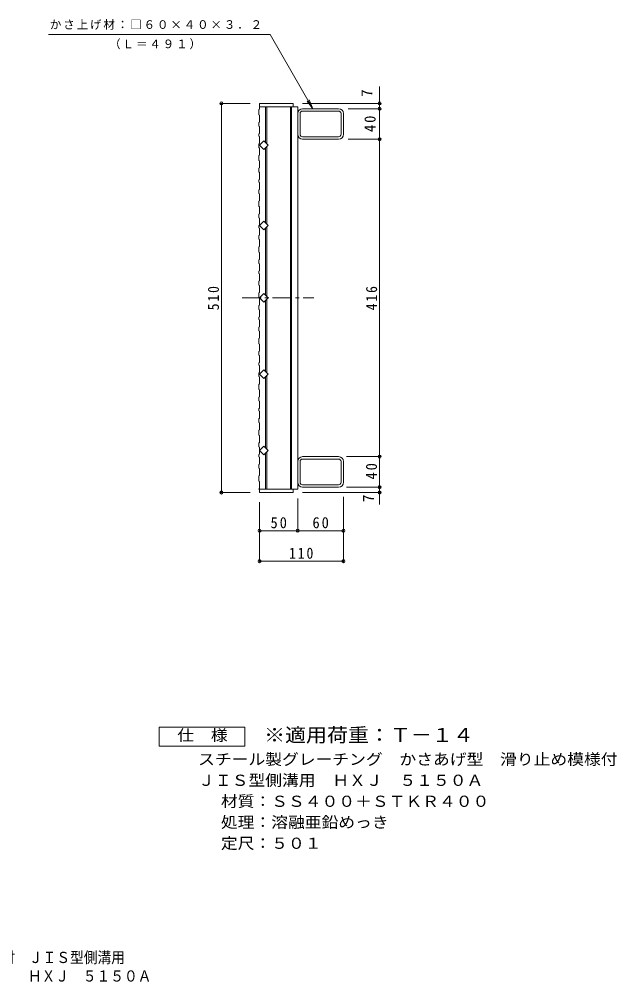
# Model space of a CAD drawing. Units: millimetres, scale not verified. Extents: x -691 to 809, y -686 to 615.
# Drawn here: x 25 to 809, y -686 to 576 of the extents above; entities that cross this region are included whole.
import ezdxf
from ezdxf.enums import TextEntityAlignment as Align

# ---------------------------------------------------------------- set-up
doc = ezdxf.new("R2010")
doc.units = ezdxf.units.MM
doc.header["$LTSCALE"] = 5
doc.header["$PDMODE"] = 32
doc.header["$PDSIZE"] = 4
doc.linetypes.add('CHAIN1', pattern=[8, 5, -1, 1, -1])
for name, color, linetype, lineweight in [('B-1', 2, 'Continuous', 9), ('B-2', 3, 'Continuous', 9), ('B-4', 7, 'Continuous', 9), ('F-4_F-4ﾚｲﾔ', 2, 'Continuous', 9)]:
    doc.layers.add(name, color=color, linetype=linetype, lineweight=lineweight)
doc.layers.add('F-5_F-5ﾚｲﾔ', color=2, linetype='Continuous')
doc.styles.add('ＭＳ ゴシック', font='')
doc.styles.get('ＭＳ ゴシック').set_extended_font_data('MS Gothic')

msp = doc.modelspace()

# ---------------------------------------------------------------- linework, layer by layer
at = {"layer": 'B-1'}
for p, q in [((444.141, 458.608), (396.94, 458.608)), ((444.14, 455.408), (396.94, 455.408)), ((390.54, 452.208), (390.54, 425.008)), ((393.74, 425.008), (393.74, 452.208)), ((447.341, 425.008), (447.341, 452.208)), ((450.541, 425.008), (450.541, 452.208)), ((396.94, 421.808), (444.14, 421.808)), ((444.141, 418.608), (396.94, 418.608)), ((444.141, 2.608), (396.94, 2.608)), ((390.54, -3.792), (390.54, -30.992)), ((393.74, -3.792), (393.74, -30.992)), ((396.94, -0.592), (444.14, -0.592)), ((447.341, -3.792), (447.341, -30.992)), ((450.541, -3.792), (450.541, -30.992)), ((444.14, -34.192), (396.94, -34.192)), ((444.141, -37.392), (396.94, -37.392))]:
    msp.add_line(p, q, dxfattribs=at)
for centre, radius, start, end in [((396.94, 452.208), 6.4, 90, 180), ((396.94, 452.208), 3.2, 90, 180), ((444.14, 452.208), 3.2, 0, 90), ((444.141, 452.208), 6.4, 0, 90), ((396.94, 425.008), 6.4, 180, 270), ((396.94, 425.008), 3.2, 180, 270), ((444.14, 425.008), 3.2, 270, 0), ((444.141, 425.008), 6.4, 270, 0), ((396.94, -3.792), 6.4, 90, 180), ((444.141, -3.792), 6.4, 0, 90), ((396.94, -3.792), 3.2, 90, 180), ((444.14, -3.792), 3.2, 0, 90), ((396.94, -30.992), 6.4, 180, 270), ((396.94, -30.992), 3.2, 180, 270), ((444.14, -30.992), 3.2, 270, 0), ((444.141, -30.992), 6.4, 270, 0)]:
    msp.add_arc(centre, radius, start, end, dxfattribs=at)
at = {"layer": 'B-2'}
for p, q in [((340.541, 457.874), (339.741, 457.357)), ((339.741, 450.641), (339.741, 457.357)), ((340.541, 465.608), (384.541, 465.608)), ((340.541, 457.874), (340.541, 465.608)), ((390.541, 461.108), (340.541, 461.108)), ((348.541, 413.922), (348.541, 461.108)), ((350.04, 412.422), (350.04, 461.108)), ((381.041, 461.108), (381.041, -39.892)), ((382.54, 461.108), (382.54, -39.892)), ((384.541, 465.608), (384.541, 461.108)), ((390.541, 461.108), (390.541, -39.892)), ((339.741, 450.641), (340.541, 450.123)), ((340.541, 450.123), (340.541, 440.999)), ((339.741, 440.481), (340.541, 440.999)), ((339.741, 435.641), (339.741, 440.481)), ((339.741, 435.641), (340.541, 435.123)), ((340.541, 435.123), (340.541, 425.999)), ((339.741, 425.481), (340.541, 425.999)), ((339.741, 425.481), (339.741, 422.516)), ((340.541, 421.999), (339.741, 422.516)), ((340.541, 421.999), (340.541, 412.874)), ((339.741, 412.357), (340.541, 412.874)), ((339.741, 412.357), (339.741, 407.516)), ((339.741, 407.516), (340.541, 406.999)), ((340.541, 406.999), (340.541, 397.874)), ((348.541, 407.295), (348.541, 308.922)), ((350.04, 408.795), (350.04, 307.422)), ((339.741, 397.357), (340.541, 397.874)), ((339.741, 397.357), (339.741, 390.641)), ((340.541, 390.123), (339.741, 390.641)), ((339.741, 380.481), (340.541, 380.999)), ((339.741, 375.641), (339.741, 380.481)), ((340.541, 390.123), (340.541, 380.999)), ((339.741, 375.641), (340.541, 375.123)), ((339.741, 365.481), (340.541, 365.999)), ((340.541, 375.123), (340.541, 365.999)), ((339.741, 365.481), (339.741, 362.516)), ((340.541, 361.999), (339.741, 362.516)), ((340.541, 361.999), (340.541, 352.874)), ((339.741, 352.357), (340.541, 352.874)), ((339.741, 352.357), (339.741, 347.516)), ((339.741, 347.516), (340.541, 346.999)), ((340.541, 346.999), (340.541, 337.874)), ((339.741, 337.357), (340.541, 337.874)), ((339.741, 337.357), (339.741, 330.641)), ((340.541, 330.123), (339.741, 330.641)), ((340.541, 330.123), (340.541, 320.999)), ((339.741, 320.481), (340.541, 320.999)), ((339.741, 315.641), (339.741, 320.481)), ((339.741, 315.641), (340.541, 315.123)), ((339.741, 305.481), (340.541, 305.999)), ((339.741, 305.481), (339.741, 302.516)), ((340.541, 315.123), (340.541, 305.999)), ((350.04, 212.422), (350.04, 303.794)), ((340.541, 301.999), (339.741, 302.516)), ((339.741, 292.357), (340.541, 292.874)), ((339.741, 292.357), (339.741, 287.516)), ((340.541, 301.999), (340.541, 292.874)), ((348.541, 213.922), (348.541, 302.295)), ((339.741, 287.516), (340.541, 286.999)), ((339.741, 277.357), (340.541, 277.874)), ((340.541, 286.999), (340.541, 277.874)), ((339.741, 277.357), (339.741, 270.641)), ((340.541, 270.123), (339.741, 270.641)), ((340.541, 270.123), (340.541, 260.999)), ((339.741, 260.481), (340.541, 260.999)), ((339.741, 255.641), (339.741, 260.481)), ((339.741, 255.641), (340.541, 255.123)), ((340.541, 255.123), (340.541, 245.999)), ((339.741, 245.481), (340.541, 245.999)), ((339.741, 245.481), (339.741, 242.516)), ((340.541, 241.999), (339.741, 242.516)), ((340.541, 241.999), (340.541, 232.874)), ((339.741, 232.357), (340.541, 232.874)), ((339.741, 232.357), (339.741, 227.516)), ((339.741, 227.516), (340.541, 226.999)), ((339.741, 217.357), (340.541, 217.874)), ((339.741, 217.357), (339.741, 210.641)), ((340.541, 226.999), (340.541, 217.874)), ((340.541, 210.123), (339.741, 210.641)), ((340.541, 210.123), (340.541, 200.999)), ((348.541, 113.922), (348.541, 207.294)), ((350.04, 112.422), (350.04, 208.794)), ((339.741, 200.481), (340.541, 200.999)), ((339.741, 195.641), (339.741, 200.481)), ((339.741, 195.641), (340.541, 195.123)), ((340.541, 195.123), (340.541, 185.999)), ((339.741, 185.481), (340.541, 185.999)), ((339.741, 185.481), (339.741, 182.516)), ((340.541, 181.999), (339.741, 182.516)), ((340.541, 181.999), (340.541, 172.874)), ((339.741, 172.357), (340.541, 172.874)), ((339.741, 172.357), (339.741, 167.516)), ((339.741, 167.516), (340.541, 166.999)), ((340.541, 166.999), (340.541, 157.874)), ((339.741, 157.357), (340.541, 157.874)), ((339.741, 157.357), (339.741, 150.641)), ((340.541, 150.123), (339.741, 150.641)), ((339.741, 140.481), (340.541, 140.999)), ((339.741, 135.641), (339.741, 140.481)), ((340.541, 150.123), (340.541, 140.999)), ((339.741, 135.641), (340.541, 135.123)), ((340.541, 135.123), (340.541, 125.999)), ((339.741, 125.481), (340.541, 125.999)), ((339.741, 125.481), (339.741, 122.516)), ((340.541, 121.999), (339.741, 122.516)), ((340.541, 121.999), (340.541, 112.874)), ((339.741, 112.357), (340.541, 112.874)), ((339.741, 112.357), (339.741, 107.516)), ((339.741, 107.516), (340.541, 106.999)), ((340.541, 106.999), (340.541, 97.874)), ((348.541, 13.922), (348.541, 107.294)), ((350.04, 12.422), (350.04, 108.794)), ((339.741, 97.357), (340.541, 97.874)), ((339.741, 97.357), (339.741, 90.641)), ((340.541, 90.123), (339.741, 90.641)), ((340.541, 90.123), (340.541, 80.999)), ((339.741, 80.481), (340.541, 80.999)), ((339.741, 75.641), (339.741, 80.481)), ((339.741, 75.641), (340.541, 75.123)), ((339.741, 65.481), (340.541, 65.999)), ((339.741, 65.481), (339.741, 62.516)), ((340.541, 75.123), (340.541, 65.999)), ((340.541, 61.999), (339.741, 62.516)), ((339.741, 52.357), (340.541, 52.874)), ((339.741, 52.357), (339.741, 47.516)), ((340.541, 61.999), (340.541, 52.874)), ((339.741, 47.516), (340.541, 46.999)), ((339.741, 37.357), (340.541, 37.874)), ((340.541, 46.999), (340.541, 37.874)), ((339.741, 37.357), (339.741, 30.641)), ((340.541, 30.123), (339.741, 30.641)), ((340.541, 30.123), (340.541, 20.999)), ((339.741, 20.481), (340.541, 20.999)), ((339.741, 15.641), (339.741, 20.481)), ((339.741, 15.641), (340.541, 15.123)), ((340.541, 15.123), (340.541, 5.999)), ((339.741, 5.481), (340.541, 5.999)), ((339.741, 5.481), (339.741, 2.516)), ((340.541, 1.999), (339.741, 2.516)), ((340.541, 1.999), (340.541, -7.126)), ((348.541, -39.892), (348.541, 7.294)), ((350.04, -39.892), (350.04, 8.794)), ((339.741, -7.643), (340.541, -7.126)), ((339.741, -7.643), (339.741, -12.484)), ((339.741, -12.484), (340.541, -13.001)), ((339.741, -22.643), (340.541, -22.126)), ((339.741, -22.643), (339.741, -29.359)), ((340.541, -13.001), (340.541, -22.126)), ((340.541, -29.877), (339.741, -29.359)), ((340.541, -29.877), (340.541, -39.001)), ((339.741, -39.519), (340.541, -39.001)), ((339.741, -39.892), (339.741, -39.519)), ((339.741, -39.892), (390.541, -39.892)), ((340.541, -44.392), (340.541, -39.892)), ((340.541, -44.392), (384.541, -44.392)), ((384.541, -44.392), (384.541, -39.892))]:
    msp.add_line(p, q, dxfattribs=at)
at = {"layer": 'B-2', "linetype": 'CHAIN1'}
msp.add_line((317.544, 210.608), (411.898, 210.608), dxfattribs=at)
at = {"layer": 'B-2'}
for points in [[(351.854, 410.608), (346.198, 404.952), (340.541, 410.608), (346.198, 416.265)], [(351.854, 305.608), (346.198, 311.265), (340.541, 305.608), (346.198, 299.951)], [(351.854, 210.608), (346.198, 216.265), (340.541, 210.608), (346.198, 204.951)], [(351.854, 110.608), (346.198, 116.265), (340.541, 110.608), (346.198, 104.951)], [(351.854, 10.608), (346.198, 16.265), (340.541, 10.608), (346.198, 4.951)]]:
    msp.add_lwpolyline(points, close=True, dxfattribs=at)
at = {"layer": 'B-4'}
for p, q in [((63.875, 555.608), (354.537, 555.608)), ((410.541, 458.608), (354.537, 555.608)), ((497.867, -59.961), (497.867, 487.881)), ((410.541, 458.608), (402.931, 468.525)), ((410.541, 458.608), (405.757, 470.157)), ((328.04, 465.608), (289.041, 465.608)), ((290.54, -44.392), (290.54, 465.608)), ((397.041, 465.608), (499.367, 465.608)), ((456.641, 458.608), (499.367, 458.608)), ((456.641, 418.608), (499.367, 418.608)), ((454.521, 2.608), (499.367, 2.608)), ((454.521, -37.392), (499.367, -37.392)), ((328.04, -44.392), (289.041, -44.392)), ((397.041, -44.392), (499.367, -44.392)), ((450.541, -49.892), (450.541, -135.892)), ((340.541, -56.892), (340.541, -134.392)), ((390.541, -52.392), (390.541, -95.892)), ((340.541, -94.392), (450.541, -94.392)), ((340.541, -134.392), (450.541, -134.392))]:
    msp.add_line(p, q, dxfattribs=at)
for p in [(290.54, 465.608), (497.867, 465.608), (497.867, 458.608), (497.867, 418.608), (497.867, 2.608), (497.867, -37.392), (290.54, -44.392), (497.867, -44.392), (340.541, -94.392), (390.541, -94.392), (450.541, -94.392), (340.541, -134.392), (450.541, -134.392)]:
    msp.add_point(p, dxfattribs=at)
at = {"layer": 'F-4_F-4ﾚｲﾔ'}
msp.add_lwpolyline([(208.941, -376.769), (208.941, -351.769), (321.441, -351.769), (321.441, -376.769)], close=True, dxfattribs=at)

# ---------------------------------------------------------------- texts
at = {"layer": 'B-4', "color": 2, "style": 'ＭＳ ゴシック'}
for p in [(492.867, 473.974), (494.868, -57.02)]:
    msp.add_text('7', height=14.66, rotation=90, dxfattribs=at).set_placement(p, align=Align.BOTTOM_LEFT)
at = {"layer": 'B-4', "char_height": 11, "attachment_point": 7, "style": 'ＭＳ ゴシック'}
for s, insert in [('\\T1.17;かさ上げ材：□６０×４０×３．２', (65.642, 562.008)), ('\\T1.17;（Ｌ＝４９１）', (143.386, 536.388))]:
    msp.add_mtext(s, dxfattribs=dict(at, insert=insert))
at = {"layer": 'B-4', "color": 2, "char_height": 14.66, "attachment_point": 7, "rotation": 90, "style": 'ＭＳ ゴシック'}
for s, insert in [('\\T1.27;\\W0.95;40', (492.867, 427.983)), ('\\T1.27;\\W0.9;510', (287.541, 194.358)), ('\\T1.27;\\W0.9;416', (494.868, 194.358)), ('\\T1.27;\\W0.95;40', (494.737, -27.349))]:
    msp.add_mtext(s, dxfattribs=dict(at, insert=insert))
at = {"layer": 'B-4', "color": 2, "char_height": 14.66, "attachment_point": 7, "style": 'ＭＳ ゴシック'}
for s, insert in [('\\T1.27;\\W0.95;50', (354.916, -91.392)), ('\\T1.27;\\W0.95;60', (409.916, -91.392)), ('\\T1.27;\\W0.9;110', (379.29, -131.392))]:
    msp.add_mtext(s, dxfattribs=dict(at, insert=insert))
at = {"layer": 'F-4_F-4ﾚｲﾔ', "style": 'ＭＳ ゴシック', "width": 1.1}
for s, p in [('仕\u3000様', (232.692, -374.269)), ('スチール製グレーチング\u3000かさあげ型\u3000滑り止め模様付', (259.986, -405.729)), ('ＪＩＳ型側溝用\u3000ＨＸＪ\u3000５１５０Ａ', (259.986, -433.23)), ('材質：ＳＳ４００＋ＳＴＫＲ４００', (289.842, -460.728)), ('処理：溶融亜鉛めっき', (289.842, -488.229)), ('定尺：５０１', (289.842, -515.729))]:
    msp.add_text(s, height=14.66, dxfattribs=at).set_placement(p, align=Align.BOTTOM_LEFT)
at = {"layer": 'F-5_F-5ﾚｲﾔ', "color": 3, "style": 'ＭＳ ゴシック', "width": 1.1}
msp.add_text('※適用荷重：Ｔ－１４', height=18.33, dxfattribs=at).set_placement((346.441, -376.769), align=Align.BOTTOM_LEFT)
at = {"layer": 'F-5_F-5ﾚｲﾔ', "style": 'ＭＳ ゴシック', "width": 0.9}
for s, p in [('スチール製グレーチング\u3000かさあげ型\u3000滑り止め模様付\u3000ＪＩＳ型側溝用', (-429.828, -665.373)), ('ＨＸＪ\u3000５１５０Ａ', (36.832, -689.67))]:
    msp.add_text(s, height=14.66, dxfattribs=at).set_placement(p, align=Align.BOTTOM_LEFT)

doc.saveas('drawing.dxf')
